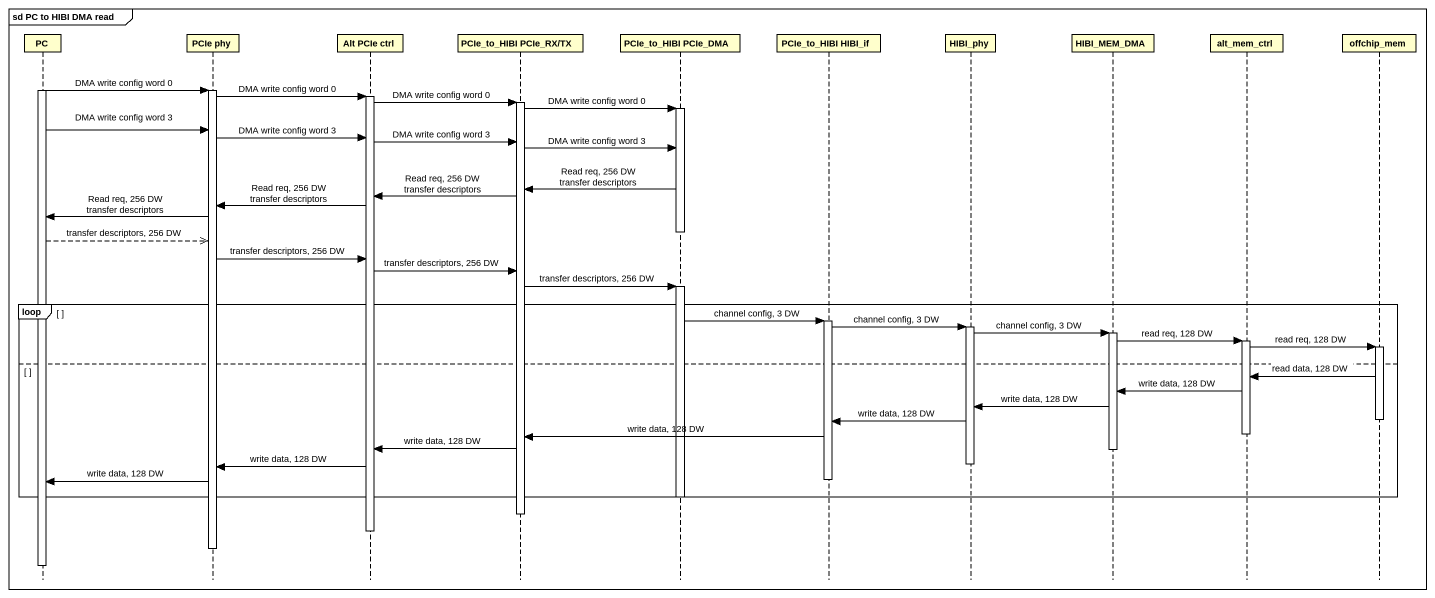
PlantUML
@startuml
mainframe sd PC to HIBI DMA read
hide footbox
participant PC
participant "PCIe phy" as PCIe_phy
participant "Alt PCIe ctrl" as Alt_PCIe_ctrl
participant "PCIe_to_HIBI PCIe_RX/TX" as PCIe_to_HIBI_PCIe_RX_TX
participant "PCIe_to_HIBI PCIe_DMA" as PCIe_to_HIBI_PCIe_DMA
participant "PCIe_to_HIBI HIBI_if" as PCIe_to_HIBI_HIBI_if
participant HIBI_phy
participant HIBI_MEM_DMA
participant alt_mem_ctrl
participant offchip_mem

activate PC
PC -> PCIe_phy : DMA write config word 0
activate PCIe_phy
PCIe_phy -> Alt_PCIe_ctrl : DMA write config word 0
activate Alt_PCIe_ctrl
Alt_PCIe_ctrl -> PCIe_to_HIBI_PCIe_RX_TX : DMA write config word 0
activate PCIe_to_HIBI_PCIe_RX_TX
PCIe_to_HIBI_PCIe_RX_TX -> PCIe_to_HIBI_PCIe_DMA : DMA write config word 0
activate PCIe_to_HIBI_PCIe_DMA
PC -> PCIe_phy : DMA write config word 3
PCIe_phy -> Alt_PCIe_ctrl : DMA write config word 3
Alt_PCIe_ctrl -> PCIe_to_HIBI_PCIe_RX_TX : DMA write config word 3
PCIe_to_HIBI_PCIe_RX_TX -> PCIe_to_HIBI_PCIe_DMA : DMA write config word 3
PCIe_to_HIBI_PCIe_DMA -> PCIe_to_HIBI_PCIe_RX_TX : Read req, 256 DW transfer descriptors
PCIe_to_HIBI_PCIe_RX_TX -> Alt_PCIe_ctrl : Read req, 256 DW transfer descriptors
Alt_PCIe_ctrl -> PCIe_phy : Read req, 256 DW transfer descriptors
PCIe_phy -> PC : Read req, 256 DW transfer descriptors
deactivate PCIe_to_HIBI_PCIe_DMA
PC -->> PCIe_phy : transfer descriptors, 256 DW
PCIe_phy -> Alt_PCIe_ctrl : transfer descriptors, 256 DW
Alt_PCIe_ctrl -> PCIe_to_HIBI_PCIe_RX_TX : transfer descriptors, 256 DW
PCIe_to_HIBI_PCIe_RX_TX -> PCIe_to_HIBI_PCIe_DMA : transfer descriptors, 256 DW
activate PCIe_to_HIBI_PCIe_DMA
loop
  PCIe_to_HIBI_PCIe_DMA -> PCIe_to_HIBI_HIBI_if : channel config, 3 DW
  activate PCIe_to_HIBI_HIBI_if
  PCIe_to_HIBI_HIBI_if -> HIBI_phy : channel config, 3 DW
  activate HIBI_phy
  HIBI_phy -> HIBI_MEM_DMA : channel config, 3 DW
  activate HIBI_MEM_DMA
  HIBI_MEM_DMA -> alt_mem_ctrl : read req, 128 DW
  activate alt_mem_ctrl
  alt_mem_ctrl -> offchip_mem : read req, 128 DW
  activate offchip_mem
else
  offchip_mem -> alt_mem_ctrl : read data, 128 DW
  alt_mem_ctrl -> HIBI_MEM_DMA : write data, 128 DW
  HIBI_MEM_DMA -> HIBI_phy : write data, 128 DW
  deactivate offchip_mem
  HIBI_phy -> PCIe_to_HIBI_HIBI_if : write data, 128 DW
  deactivate alt_mem_ctrl
  PCIe_to_HIBI_HIBI_if -> PCIe_to_HIBI_PCIe_RX_TX : write data, 128 DW
  PCIe_to_HIBI_PCIe_RX_TX -> Alt_PCIe_ctrl : write data, 128 DW
  deactivate HIBI_MEM_DMA
  deactivate HIBI_phy
  Alt_PCIe_ctrl -> PCIe_phy : write data, 128 DW
  deactivate PCIe_to_HIBI_HIBI_if
  PCIe_phy -> PC : write data, 128 DW
end
deactivate PCIe_to_HIBI_PCIe_DMA
deactivate PCIe_to_HIBI_PCIe_RX_TX
deactivate Alt_PCIe_ctrl
deactivate PCIe_phy
deactivate PC
@enduml
